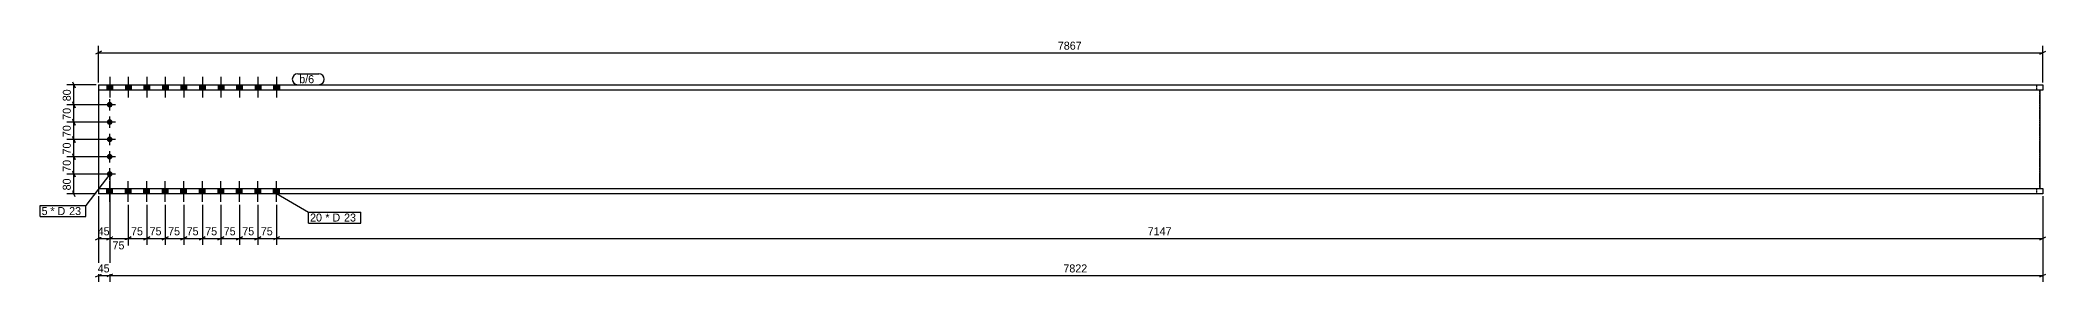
# Model space of a CAD drawing. Header units: millimetres. Extents: x 26 to 21293, y 32 to 1008.
# Drawn here: x 13178 to 21293, y 32 to 1008 of the extents above; entities that cross this region are included whole.
import ezdxf

# ---------------------------------------------------------------- set-up
doc = ezdxf.new("R2010")
doc.units = ezdxf.units.MM
doc.linetypes.add('DXK_LINE_DOT4', pattern=[0.9408, 0.4704, -0.4704])
doc.styles.add('Comic Sans MS', font='COMIC.TTF', dxfattribs={"height": 0.2})

msp = doc.modelspace()

# ---------------------------------------------------------------- hatches: boundary and pattern name
at = {"linetype": 'Continuous'}
for points in [[(13447.7, 806.6), (13470.7, 806.6), (13470.7, 827.6), (13447.7, 827.6)], [(13447.7, 806.6), (13470.7, 806.6), (13470.7, 827.6), (13447.7, 827.6)], [(13522.7, 806.6), (13545.7, 806.6), (13545.7, 827.6), (13522.7, 827.6)], [(13522.7, 806.6), (13545.7, 806.6), (13545.7, 827.6), (13522.7, 827.6)], [(13597.7, 806.6), (13620.7, 806.6), (13620.7, 827.6), (13597.7, 827.6)], [(13597.7, 806.6), (13620.7, 806.6), (13620.7, 827.6), (13597.7, 827.6)], [(13672.7, 806.6), (13695.7, 806.6), (13695.7, 827.6), (13672.7, 827.6)], [(13672.7, 806.6), (13695.7, 806.6), (13695.7, 827.6), (13672.7, 827.6)], [(13747.7, 806.6), (13770.7, 806.6), (13770.7, 827.6), (13747.7, 827.6)], [(13747.7, 806.6), (13770.7, 806.6), (13770.7, 827.6), (13747.7, 827.6)], [(13822.7, 806.6), (13845.7, 806.6), (13845.7, 827.6), (13822.7, 827.6)], [(13822.7, 806.6), (13845.7, 806.6), (13845.7, 827.6), (13822.7, 827.6)], [(13897.7, 806.6), (13920.7, 806.6), (13920.7, 827.6), (13897.7, 827.6)], [(13897.7, 806.6), (13920.7, 806.6), (13920.7, 827.6), (13897.7, 827.6)], [(13972.7, 806.6), (13995.7, 806.6), (13995.7, 827.6), (13972.7, 827.6)], [(13972.7, 806.6), (13995.7, 806.6), (13995.7, 827.6), (13972.7, 827.6)], [(14047.7, 806.6), (14070.7, 806.6), (14070.7, 827.6), (14047.7, 827.6)], [(14047.7, 806.6), (14070.7, 806.6), (14070.7, 827.6), (14047.7, 827.6)], [(14122.7, 806.6), (14145.7, 806.6), (14145.7, 827.6), (14122.7, 827.6)], [(14122.7, 806.6), (14145.7, 806.6), (14145.7, 827.6), (14122.7, 827.6)], [(13447.7, 747.6, -1), (13470.7, 747.6, -1)], [(13447.7, 677.6, -1), (13470.7, 677.6, -1)], [(13447.7, 607.6, -1), (13470.7, 607.6, -1)], [(13447.7, 537.6, -1), (13470.7, 537.6, -1)], [(13447.7, 467.6, -1), (13470.7, 467.6, -1)], [(13447.7, 387.6), (13470.7, 387.6), (13470.7, 408.6), (13447.7, 408.6)], [(13447.7, 387.6), (13470.7, 387.6), (13470.7, 408.6), (13447.7, 408.6)], [(13522.7, 387.6), (13545.7, 387.6), (13545.7, 408.6), (13522.7, 408.6)], [(13522.7, 387.6), (13545.7, 387.6), (13545.7, 408.6), (13522.7, 408.6)], [(13597.7, 387.6), (13620.7, 387.6), (13620.7, 408.6), (13597.7, 408.6)], [(13597.7, 387.6), (13620.7, 387.6), (13620.7, 408.6), (13597.7, 408.6)], [(13672.7, 387.6), (13695.7, 387.6), (13695.7, 408.6), (13672.7, 408.6)], [(13672.7, 387.6), (13695.7, 387.6), (13695.7, 408.6), (13672.7, 408.6)], [(13747.7, 387.6), (13770.7, 387.6), (13770.7, 408.6), (13747.7, 408.6)], [(13747.7, 387.6), (13770.7, 387.6), (13770.7, 408.6), (13747.7, 408.6)], [(13822.7, 387.6), (13845.7, 387.6), (13845.7, 408.6), (13822.7, 408.6)], [(13822.7, 387.6), (13845.7, 387.6), (13845.7, 408.6), (13822.7, 408.6)], [(13897.7, 387.6), (13920.7, 387.6), (13920.7, 408.6), (13897.7, 408.6)], [(13897.7, 387.6), (13920.7, 387.6), (13920.7, 408.6), (13897.7, 408.6)], [(13972.7, 387.6), (13995.7, 387.6), (13995.7, 408.6), (13972.7, 408.6)], [(13972.7, 387.6), (13995.7, 387.6), (13995.7, 408.6), (13972.7, 408.6)], [(14047.7, 387.6), (14070.7, 387.6), (14070.7, 408.6), (14047.7, 408.6)], [(14047.7, 387.6), (14070.7, 387.6), (14070.7, 408.6), (14047.7, 408.6)], [(14122.7, 387.6), (14145.7, 387.6), (14145.7, 408.6), (14122.7, 408.6)], [(14122.7, 387.6), (14145.7, 387.6), (14145.7, 408.6), (14122.7, 408.6)]]:
    msp.add_hatch(color=3, dxfattribs=at).paths.add_polyline_path(points)

# ---------------------------------------------------------------- linework, layer by layer
at = {"color": 8, "linetype": 'Continuous'}
for p, q in [((13414.2, 837.6), (13414.2, 986)), ((21281.3, 837.6), (21281.3, 986)), ((13426.2, 963.6), (13402.2, 951.6)), ((13414.2, 957.6), (21281.3, 957.6)), ((21269.3, 951.6), (21293.3, 963.6)), ((13404.2, 827.6), (13285.8, 827.6)), ((13308.2, 839.6), (13320.2, 815.6)), ((13314.2, 747.6), (13314.2, 827.6)), ((13449.2, 747.6), (13285.8, 747.6)), ((13320.2, 735.6), (13308.2, 759.6)), ((13449.2, 677.6), (13285.8, 677.6)), ((13320.2, 665.6), (13308.2, 689.6)), ((13449.2, 607.6), (13285.8, 607.6)), ((13320.2, 595.6), (13308.2, 619.6)), ((13449.2, 537.6), (13285.8, 537.6)), ((13320.2, 525.6), (13308.2, 549.6)), ((13449.2, 467.6), (13285.8, 467.6)), ((13320.2, 455.6), (13308.2, 479.6)), ((13459.2, 457.6), (13459.2, 179.2)), ((13404.2, 387.6), (13285.8, 387.6)), ((13320.2, 375.6), (13308.2, 399.6)), ((13414.2, 377.6), (13414.2, 182)), ((13534.2, 343.6), (13534.2, 182)), ((13609.2, 343.6), (13609.2, 182)), ((13684.2, 343.6), (13684.2, 182)), ((13759.2, 343.6), (13759.2, 182)), ((13834.2, 343.6), (13834.2, 182)), ((13909.2, 343.6), (13909.2, 182)), ((13984.2, 343.6), (13984.2, 182)), ((14059.2, 343.6), (14059.2, 182)), ((14134.2, 343.6), (14134.2, 182)), ((14134.2, 343.6), (14134.2, 182)), ((21281.3, 377.6), (21281.3, 182)), ((21281.3, 377.6), (21281.3, 32)), ((13447.2, 201.6), (13471.2, 213.6)), ((13522.2, 201.6), (13546.2, 213.6)), ((13597.2, 201.6), (13621.2, 213.6)), ((13672.2, 201.6), (13696.2, 213.6)), ((13747.2, 201.6), (13771.2, 213.6)), ((13822.2, 201.6), (13846.2, 213.6)), ((13897.2, 201.6), (13921.2, 213.6)), ((13972.2, 201.6), (13996.2, 213.6)), ((14047.2, 201.6), (14071.2, 213.6)), ((14059.2, 207.6), (14134.2, 207.6)), ((14146.2, 213.6), (14122.2, 201.6)), ((14146.2, 213.6), (14122.2, 201.6)), ((14134.2, 207.6), (21281.3, 207.6)), ((21269.3, 201.6), (21293.3, 213.6)), ((13402.2, 51.6), (13426.2, 63.6)), ((13414.2, 57.6), (13459.2, 57.6)), ((13471.2, 63.6), (13447.2, 51.6)), ((13471.2, 63.6), (13447.2, 51.6)), ((13459.2, 57.6), (21281.3, 57.6)), ((21269.3, 51.6), (21293.3, 63.6))]:
    msp.add_line(p, q, dxfattribs=at)
at = {"color": 7, "linetype": 'Continuous'}
for p, q in [((13414.2, 827.6), (21281.3, 827.6)), ((13414.2, 827.6), (13414.2, 387.6)), ((21281.3, 827.6), (21281.3, 806.6)), ((21281.3, 806.6), (13414.2, 806.6)), ((21269.6, 408.6), (21269.6, 806.6)), ((13414.2, 408.6), (21281.3, 408.6)), ((21281.3, 408.6), (21281.3, 387.6)), ((21281.3, 387.6), (13414.2, 387.6))]:
    msp.add_line(p, q, dxfattribs=at)
at = {"color": 3, "linetype": 'Continuous'}
for p, q in [((13447.7, 827.6), (13447.7, 806.6)), ((13447.7, 827.6), (13447.7, 806.6)), ((13459.2, 859.8), (13459.2, 776.6)), ((13459.2, 859.8), (13459.2, 776.6)), ((13470.7, 827.6), (13470.7, 806.6)), ((13470.7, 827.6), (13470.7, 806.6)), ((13522.7, 827.6), (13522.7, 806.6)), ((13522.7, 827.6), (13522.7, 806.6)), ((13534.2, 859.8), (13534.2, 776.6)), ((13534.2, 859.8), (13534.2, 776.6)), ((13545.7, 827.6), (13545.7, 806.6)), ((13545.7, 827.6), (13545.7, 806.6)), ((13597.7, 827.6), (13597.7, 806.6)), ((13597.7, 827.6), (13597.7, 806.6)), ((13609.2, 859.8), (13609.2, 776.6)), ((13609.2, 859.8), (13609.2, 776.6)), ((13620.7, 827.6), (13620.7, 806.6)), ((13620.7, 827.6), (13620.7, 806.6)), ((13672.7, 827.6), (13672.7, 806.6)), ((13672.7, 827.6), (13672.7, 806.6)), ((13684.2, 859.8), (13684.2, 776.6)), ((13684.2, 859.8), (13684.2, 776.6)), ((13695.7, 827.6), (13695.7, 806.6)), ((13695.7, 827.6), (13695.7, 806.6)), ((13747.7, 827.6), (13747.7, 806.6)), ((13747.7, 827.6), (13747.7, 806.6)), ((13759.2, 859.8), (13759.2, 776.6)), ((13759.2, 859.8), (13759.2, 776.6)), ((13770.7, 827.6), (13770.7, 806.6)), ((13770.7, 827.6), (13770.7, 806.6)), ((13822.7, 827.6), (13822.7, 806.6)), ((13822.7, 827.6), (13822.7, 806.6)), ((13834.2, 859.8), (13834.2, 776.6)), ((13834.2, 859.8), (13834.2, 776.6)), ((13845.7, 827.6), (13845.7, 806.6)), ((13845.7, 827.6), (13845.7, 806.6)), ((13897.7, 827.6), (13897.7, 806.6)), ((13897.7, 827.6), (13897.7, 806.6)), ((13909.2, 859.8), (13909.2, 776.6)), ((13909.2, 859.8), (13909.2, 776.6)), ((13920.7, 827.6), (13920.7, 806.6)), ((13920.7, 827.6), (13920.7, 806.6)), ((13972.7, 827.6), (13972.7, 806.6)), ((13972.7, 827.6), (13972.7, 806.6)), ((13984.2, 859.8), (13984.2, 776.6)), ((13984.2, 859.8), (13984.2, 776.6)), ((13995.7, 827.6), (13995.7, 806.6)), ((13995.7, 827.6), (13995.7, 806.6)), ((14047.7, 827.6), (14047.7, 806.6)), ((14047.7, 827.6), (14047.7, 806.6)), ((14059.2, 859.8), (14059.2, 776.6)), ((14059.2, 859.8), (14059.2, 776.6)), ((14070.7, 827.6), (14070.7, 806.6)), ((14070.7, 827.6), (14070.7, 806.6)), ((14122.7, 827.6), (14122.7, 806.6)), ((14122.7, 827.6), (14122.7, 806.6)), ((14134.2, 859.8), (14134.2, 776.6)), ((14134.2, 859.8), (14134.2, 776.6)), ((14145.7, 827.6), (14145.7, 806.6)), ((14145.7, 827.6), (14145.7, 806.6)), ((13482.2, 747.6), (13436.2, 747.6)), ((13459.2, 724.6), (13459.2, 770.6)), ((13482.2, 677.6), (13436.2, 677.6)), ((13459.2, 654.6), (13459.2, 700.6)), ((13482.2, 607.6), (13436.2, 607.6)), ((13459.2, 584.6), (13459.2, 630.6)), ((13482.2, 537.6), (13436.2, 537.6)), ((13459.2, 514.6), (13459.2, 560.6)), ((13459.2, 444.6), (13459.2, 490.6)), ((13482.2, 467.6), (13436.2, 467.6)), ((13447.7, 387.6), (13447.7, 408.6)), ((13447.7, 387.6), (13447.7, 408.6)), ((13459.2, 355.4), (13459.2, 438.6)), ((13459.2, 355.4), (13459.2, 438.6)), ((13470.7, 387.6), (13470.7, 408.6)), ((13470.7, 387.6), (13470.7, 408.6)), ((13522.7, 387.6), (13522.7, 408.6)), ((13522.7, 387.6), (13522.7, 408.6)), ((13534.2, 355.4), (13534.2, 438.6)), ((13534.2, 355.4), (13534.2, 438.6)), ((13545.7, 387.6), (13545.7, 408.6)), ((13545.7, 387.6), (13545.7, 408.6)), ((13597.7, 387.6), (13597.7, 408.6)), ((13597.7, 387.6), (13597.7, 408.6)), ((13609.2, 355.4), (13609.2, 438.6)), ((13609.2, 355.4), (13609.2, 438.6)), ((13620.7, 387.6), (13620.7, 408.6)), ((13620.7, 387.6), (13620.7, 408.6)), ((13672.7, 387.6), (13672.7, 408.6)), ((13672.7, 387.6), (13672.7, 408.6)), ((13684.2, 355.4), (13684.2, 438.6)), ((13684.2, 355.4), (13684.2, 438.6)), ((13695.7, 387.6), (13695.7, 408.6)), ((13695.7, 387.6), (13695.7, 408.6)), ((13747.7, 387.6), (13747.7, 408.6)), ((13747.7, 387.6), (13747.7, 408.6)), ((13759.2, 355.4), (13759.2, 438.6)), ((13759.2, 355.4), (13759.2, 438.6)), ((13770.7, 387.6), (13770.7, 408.6)), ((13770.7, 387.6), (13770.7, 408.6)), ((13822.7, 387.6), (13822.7, 408.6)), ((13822.7, 387.6), (13822.7, 408.6)), ((13834.2, 355.4), (13834.2, 438.6)), ((13834.2, 355.4), (13834.2, 438.6)), ((13845.7, 387.6), (13845.7, 408.6)), ((13845.7, 387.6), (13845.7, 408.6)), ((13897.7, 387.6), (13897.7, 408.6)), ((13897.7, 387.6), (13897.7, 408.6)), ((13909.2, 355.4), (13909.2, 438.6)), ((13909.2, 355.4), (13909.2, 438.6)), ((13920.7, 387.6), (13920.7, 408.6)), ((13920.7, 387.6), (13920.7, 408.6)), ((13972.7, 387.6), (13972.7, 408.6)), ((13972.7, 387.6), (13972.7, 408.6)), ((13984.2, 355.4), (13984.2, 438.6)), ((13984.2, 355.4), (13984.2, 438.6)), ((13995.7, 387.6), (13995.7, 408.6)), ((13995.7, 387.6), (13995.7, 408.6)), ((14047.7, 387.6), (14047.7, 408.6)), ((14047.7, 387.6), (14047.7, 408.6)), ((14059.2, 355.4), (14059.2, 438.6)), ((14059.2, 355.4), (14059.2, 438.6)), ((14070.7, 387.6), (14070.7, 408.6)), ((14070.7, 387.6), (14070.7, 408.6)), ((14122.7, 387.6), (14122.7, 408.6)), ((14122.7, 387.6), (14122.7, 408.6)), ((14134.2, 355.4), (14134.2, 438.6)), ((14134.2, 355.4), (14134.2, 438.6)), ((14145.7, 387.6), (14145.7, 408.6)), ((14145.7, 387.6), (14145.7, 408.6))]:
    msp.add_line(p, q, dxfattribs=at)
at = {"color": 7, "linetype": 'DXK_LINE_DOT4'}
for p, q in [((21256.9, 806.6), (21256.9, 827.6)), ((21268.6, 408.6), (21268.6, 806.6)), ((21256.9, 387.6), (21256.9, 408.6))]:
    msp.add_line(p, q, dxfattribs=at)

# ---------------------------------------------------------------- wipeouts: each hides what was drawn before it
at = {"color": 0}
for points in [[(13209.8, 301.8), (13209.8, 333.8), (13183.8, 333.8), (13183.8, 301.8)], [(14322.2, 275.6), (14322.2, 307.6), (14270.1, 307.6), (14270.1, 275.6)]]:
    msp.add_wipeout(points, dxfattribs=at)

# ---------------------------------------------------------------- next in the draw order: wipeouts: each hides what was drawn before it
for points in [[(17406.3, 963.6), (17406.3, 1008.4), (17289.2, 1008.4), (17289.2, 963.6)], [(13308.2, 820.1), (13263.4, 820.1), (13263.4, 755.1), (13308.2, 755.1)], [(14299.5, 834.6), (14299.5, 866.6), (14226.2, 866.6), (14226.2, 834.6)], [(13209.8, 301.8), (13209.8, 333.8), (13183.8, 333.8), (13183.8, 301.8)], [(14129.2, 213.6), (14129.2, 258.4), (14064.3, 258.4), (14064.3, 213.6)], [(14322.2, 275.6), (14322.2, 307.6), (14270.1, 307.6), (14270.1, 275.6)], [(17762.9, 213.6), (17762.9, 258.4), (17652.7, 258.4), (17652.7, 213.6)], [(17428.8, 63.6), (17428.8, 108.4), (17311.7, 108.4), (17311.7, 63.6)]]:
    msp.add_wipeout(points, dxfattribs=at)

# ---------------------------------------------------------------- next in the draw order: linework, layer by layer
at = {"color": 8, "linetype": 'Continuous'}
for p, q in [((13449.2, 747.6), (13285.8, 747.6)), ((13308.2, 759.6), (13320.2, 735.6)), ((13314.2, 677.6), (13314.2, 747.6)), ((14059.2, 343.6), (14059.2, 182)), ((13984.2, 207.6), (14059.2, 207.6)), ((14071.2, 213.6), (14047.2, 201.6))]:
    msp.add_line(p, q, dxfattribs=at)
at = {"color": 7, "linetype": 'Continuous'}
for p, q in [((13177.8, 295.8), (13177.8, 339.8)), ((14134.2, 388.6), (14264.1, 313.6)), ((14264.1, 269.6), (14264.1, 313.6))]:
    msp.add_line(p, q, dxfattribs=at)

# ---------------------------------------------------------------- next in the draw order: texts
at = {"color": 3, "style": 'Comic Sans MS'}
for s, p in [('7867', (17295.6, 970)), ('75', (14070.7, 220)), ('7147', (17659.1, 220)), ('7822', (17318.1, 70))]:
    msp.add_text(s, height=32.38, dxfattribs=at).set_placement(p)
msp.add_text('80', height=32.38, rotation=90.00021, dxfattribs=at).set_placement((13301.8, 761.5))

# ---------------------------------------------------------------- next in the draw order: wipeouts: each hides what was drawn before it
at = {"color": 0}
for points in [[(14299.5, 834.6), (14299.5, 866.6), (14226.2, 866.6), (14226.2, 834.6)], [(13285.6, 301.8), (13285.6, 333.8), (13219.4, 333.8), (13219.4, 301.8)], [(14398, 275.6), (14398, 307.6), (14331.8, 307.6), (14331.8, 275.6)]]:
    msp.add_wipeout(points, dxfattribs=at)

# ---------------------------------------------------------------- next in the draw order: linework, layer by layer
at = {"color": 7, "linetype": 'Continuous'}
for p, q in [((14220.2, 872.6), (14305.5, 872.6)), ((14220.2, 828.6), (14305.5, 828.6))]:
    msp.add_line(p, q, dxfattribs=at)
for centre, start, end in [((14220.2, 850.6), 90, 270), ((14305.5, 850.6), 270, 90)]:
    msp.add_arc(centre, 22, start, end, dxfattribs=at)

# ---------------------------------------------------------------- next in the draw order: texts
at = {"color": 3, "style": 'Comic Sans MS'}
msp.add_text('b/6', height=32.38, dxfattribs=at).set_placement((14226.2, 834.6))

# ---------------------------------------------------------------- next in the draw order: wipeouts: each hides what was drawn before it
at = {"color": 0}
for points in [[(13308.2, 745.1), (13263.4, 745.1), (13263.4, 680.1), (13308.2, 680.1)], [(13285.6, 301.8), (13285.6, 333.8), (13219.4, 333.8), (13219.4, 301.8)], [(14054.2, 213.6), (14054.2, 258.4), (13989.3, 258.4), (13989.3, 213.6)], [(14398, 275.6), (14398, 307.6), (14331.8, 307.6), (14331.8, 275.6)]]:
    msp.add_wipeout(points, dxfattribs=at)

# ---------------------------------------------------------------- next in the draw order: linework, layer by layer
at = {"color": 8, "linetype": 'Continuous'}
for p, q in [((13449.2, 677.6), (13285.8, 677.6)), ((13308.2, 689.6), (13320.2, 665.6)), ((13314.2, 607.6), (13314.2, 677.6)), ((13984.2, 343.6), (13984.2, 182)), ((13909.2, 207.6), (13984.2, 207.6)), ((13996.2, 213.6), (13972.2, 201.6))]:
    msp.add_line(p, q, dxfattribs=at)

# ---------------------------------------------------------------- next in the draw order: texts
at = {"color": 3, "style": 'Comic Sans MS'}
msp.add_text('70', height=32.38, rotation=90.00021, dxfattribs=at).set_placement((13301.8, 686.5))
for s, height, p in [('5', 32.4, (13183.8, 301.8)), ('75', 32.38, (13995.7, 220)), ('20', 32.38, (14270.1, 275.6))]:
    msp.add_text(s, height=height, dxfattribs=at).set_placement(p)

# ---------------------------------------------------------------- next in the draw order: wipeouts: each hides what was drawn before it
at = {"color": 0}
for points in [[(13347.3, 301.8), (13347.3, 333.8), (13295.2, 333.8), (13295.2, 301.8)], [(14459.8, 275.6), (14459.8, 307.6), (14407.6, 307.6), (14407.6, 275.6)]]:
    msp.add_wipeout(points, dxfattribs=at)

# ---------------------------------------------------------------- next in the draw order: wipeouts: each hides what was drawn before it
for points in [[(13308.2, 675.1), (13263.4, 675.1), (13263.4, 610.1), (13308.2, 610.1)], [(13347.3, 301.8), (13347.3, 333.8), (13295.2, 333.8), (13295.2, 301.8)], [(13979.2, 213.6), (13979.2, 258.4), (13914.3, 258.4), (13914.3, 213.6)], [(14459.8, 275.6), (14459.8, 307.6), (14407.6, 307.6), (14407.6, 275.6)]]:
    msp.add_wipeout(points, dxfattribs=at)

# ---------------------------------------------------------------- next in the draw order: linework, layer by layer
at = {"color": 8, "linetype": 'Continuous'}
for p, q in [((13449.2, 607.6), (13285.8, 607.6)), ((13308.2, 619.6), (13320.2, 595.6)), ((13314.2, 537.6), (13314.2, 607.6)), ((13909.2, 343.6), (13909.2, 182)), ((13834.2, 207.6), (13909.2, 207.6)), ((13921.2, 213.6), (13897.2, 201.6))]:
    msp.add_line(p, q, dxfattribs=at)
at = {"color": 7, "linetype": 'Continuous'}
for p, q in [((13459.2, 467.6), (13362.9, 339.8)), ((13177.8, 339.8), (13362.9, 339.8)), ((13362.9, 295.8), (13362.9, 339.8)), ((13177.8, 295.8), (13362.9, 295.8)), ((14264.1, 313.6), (14475.4, 313.6)), ((14264.1, 269.6), (14475.4, 269.6)), ((14475.4, 269.6), (14475.4, 313.6))]:
    msp.add_line(p, q, dxfattribs=at)

# ---------------------------------------------------------------- next in the draw order: texts
at = {"color": 3, "style": 'Comic Sans MS'}
msp.add_text('70', height=32.38, rotation=90.00021, dxfattribs=at).set_placement((13301.8, 616.5))
for s, p in [('* D', (13219.4, 301.8)), ('23', (13295.2, 301.8)), ('75', (13920.7, 220)), ('* D', (14331.8, 275.6)), ('23', (14407.6, 275.6))]:
    msp.add_text(s, height=32.38, dxfattribs=at).set_placement(p)

# ---------------------------------------------------------------- next in the draw order: wipeouts: each hides what was drawn before it
at = {"color": 0}
for points in [[(13308.2, 605.1), (13263.4, 605.1), (13263.4, 540.1), (13308.2, 540.1)], [(13904.2, 213.6), (13904.2, 258.4), (13839.3, 258.4), (13839.3, 213.6)]]:
    msp.add_wipeout(points, dxfattribs=at)

# ---------------------------------------------------------------- next in the draw order: linework, layer by layer
at = {"color": 8, "linetype": 'Continuous'}
for p, q in [((13449.2, 537.6), (13285.8, 537.6)), ((13308.2, 549.6), (13320.2, 525.6)), ((13314.2, 467.6), (13314.2, 537.6)), ((13834.2, 343.6), (13834.2, 182)), ((13759.2, 207.6), (13834.2, 207.6)), ((13846.2, 213.6), (13822.2, 201.6))]:
    msp.add_line(p, q, dxfattribs=at)

# ---------------------------------------------------------------- next in the draw order: texts
at = {"color": 3, "style": 'Comic Sans MS'}
msp.add_text('70', height=32.38, rotation=90.00021, dxfattribs=at).set_placement((13301.8, 546.5))
msp.add_text('75', height=32.38, dxfattribs=at).set_placement((13845.7, 220))

# ---------------------------------------------------------------- next in the draw order: wipeouts: each hides what was drawn before it
at = {"color": 0}
for points in [[(13308.2, 535.1), (13263.4, 535.1), (13263.4, 470.1), (13308.2, 470.1)], [(13829.2, 213.6), (13829.2, 258.4), (13764.3, 258.4), (13764.3, 213.6)]]:
    msp.add_wipeout(points, dxfattribs=at)

# ---------------------------------------------------------------- next in the draw order: linework, layer by layer
at = {"color": 8, "linetype": 'Continuous'}
for p, q in [((13449.2, 467.6), (13285.8, 467.6)), ((13308.2, 479.6), (13320.2, 455.6)), ((13314.2, 387.6), (13314.2, 467.6)), ((13759.2, 343.6), (13759.2, 182)), ((13684.2, 207.6), (13759.2, 207.6)), ((13771.2, 213.6), (13747.2, 201.6))]:
    msp.add_line(p, q, dxfattribs=at)

# ---------------------------------------------------------------- next in the draw order: texts
at = {"color": 3, "style": 'Comic Sans MS'}
msp.add_text('70', height=32.38, rotation=90.00021, dxfattribs=at).set_placement((13301.8, 476.5))
msp.add_text('75', height=32.38, dxfattribs=at).set_placement((13770.7, 220))

# ---------------------------------------------------------------- next in the draw order: wipeouts: each hides what was drawn before it
at = {"color": 0}
for points in [[(13308.2, 460.1), (13263.4, 460.1), (13263.4, 395.1), (13308.2, 395.1)], [(13754.2, 213.6), (13754.2, 258.4), (13689.3, 258.4), (13689.3, 213.6)]]:
    msp.add_wipeout(points, dxfattribs=at)

# ---------------------------------------------------------------- next in the draw order: linework, layer by layer
at = {"color": 8, "linetype": 'Continuous'}
for p, q in [((13684.2, 343.6), (13684.2, 182)), ((13609.2, 207.6), (13684.2, 207.6)), ((13696.2, 213.6), (13672.2, 201.6))]:
    msp.add_line(p, q, dxfattribs=at)

# ---------------------------------------------------------------- next in the draw order: texts
at = {"color": 3, "style": 'Comic Sans MS'}
msp.add_text('80', height=32.38, rotation=90.00021, dxfattribs=at).set_placement((13301.8, 401.5))
msp.add_text('75', height=32.38, dxfattribs=at).set_placement((13695.7, 220))

# ---------------------------------------------------------------- next in the draw order: wipeouts: each hides what was drawn before it
at = {"color": 0}
msp.add_wipeout([(13679.2, 213.6), (13679.2, 258.4), (13614.3, 258.4), (13614.3, 213.6)], dxfattribs=at)

# ---------------------------------------------------------------- next in the draw order: linework, layer by layer
at = {"color": 8, "linetype": 'Continuous'}
for p, q in [((13609.2, 343.6), (13609.2, 182)), ((13534.2, 207.6), (13609.2, 207.6)), ((13621.2, 213.6), (13597.2, 201.6))]:
    msp.add_line(p, q, dxfattribs=at)

# ---------------------------------------------------------------- next in the draw order: texts
at = {"color": 3, "style": 'Comic Sans MS'}
msp.add_text('75', height=32.38, dxfattribs=at).set_placement((13620.7, 220))

# ---------------------------------------------------------------- next in the draw order: wipeouts: each hides what was drawn before it
at = {"color": 0}
msp.add_wipeout([(13604.2, 213.6), (13604.2, 258.4), (13539.3, 258.4), (13539.3, 213.6)], dxfattribs=at)

# ---------------------------------------------------------------- next in the draw order: linework, layer by layer
at = {"color": 8, "linetype": 'Continuous'}
for p, q in [((13534.2, 343.6), (13534.2, 179.2)), ((13459.2, 207.6), (13534.2, 207.6)), ((13546.2, 213.6), (13522.2, 201.6))]:
    msp.add_line(p, q, dxfattribs=at)

# ---------------------------------------------------------------- next in the draw order: texts
at = {"color": 3, "style": 'Comic Sans MS'}
msp.add_text('75', height=32.38, dxfattribs=at).set_placement((13545.7, 220))

# ---------------------------------------------------------------- next in the draw order: wipeouts: each hides what was drawn before it
at = {"color": 0}
msp.add_wipeout([(13529.2, 156.8), (13529.2, 201.6), (13464.3, 201.6), (13464.3, 156.8)], dxfattribs=at)

# ---------------------------------------------------------------- next in the draw order: linework, layer by layer
at = {"color": 8, "linetype": 'Continuous'}
for p, q in [((13459.2, 457.6), (13459.2, 182)), ((13402.2, 201.6), (13426.2, 213.6)), ((13414.2, 207.6), (13459.2, 207.6)), ((13471.2, 213.6), (13447.2, 201.6))]:
    msp.add_line(p, q, dxfattribs=at)

# ---------------------------------------------------------------- next in the draw order: texts
at = {"color": 3, "style": 'Comic Sans MS'}
msp.add_text('75', height=32.38, dxfattribs=at).set_placement((13470.7, 163.2))

# ---------------------------------------------------------------- next in the draw order: wipeouts: each hides what was drawn before it
at = {"color": 0}
msp.add_wipeout([(13469.2, 213.6), (13469.2, 258.4), (13404.3, 258.4), (13404.3, 213.6)], dxfattribs=at)

# ---------------------------------------------------------------- next in the draw order: linework, layer by layer
at = {"color": 8, "linetype": 'Continuous'}
for p, q in [((13459.2, 457.6), (13459.2, 32)), ((13459.2, 457.6), (13459.2, 32)), ((13414.2, 377.6), (13414.2, 32))]:
    msp.add_line(p, q, dxfattribs=at)

# ---------------------------------------------------------------- next in the draw order: texts
at = {"color": 3, "style": 'Comic Sans MS'}
msp.add_text('45', height=32.38, dxfattribs=at).set_placement((13410.7, 220))

# ---------------------------------------------------------------- next in the draw order: wipeouts: each hides what was drawn before it
at = {"color": 0}
msp.add_wipeout([(13469.2, 63.6), (13469.2, 108.4), (13404.3, 108.4), (13404.3, 63.6)], dxfattribs=at)

# ---------------------------------------------------------------- next in the draw order: texts
at = {"color": 3, "style": 'Comic Sans MS'}
msp.add_text('45', height=32.38, dxfattribs=at).set_placement((13410.7, 70))

doc.saveas('drawing.dxf')
